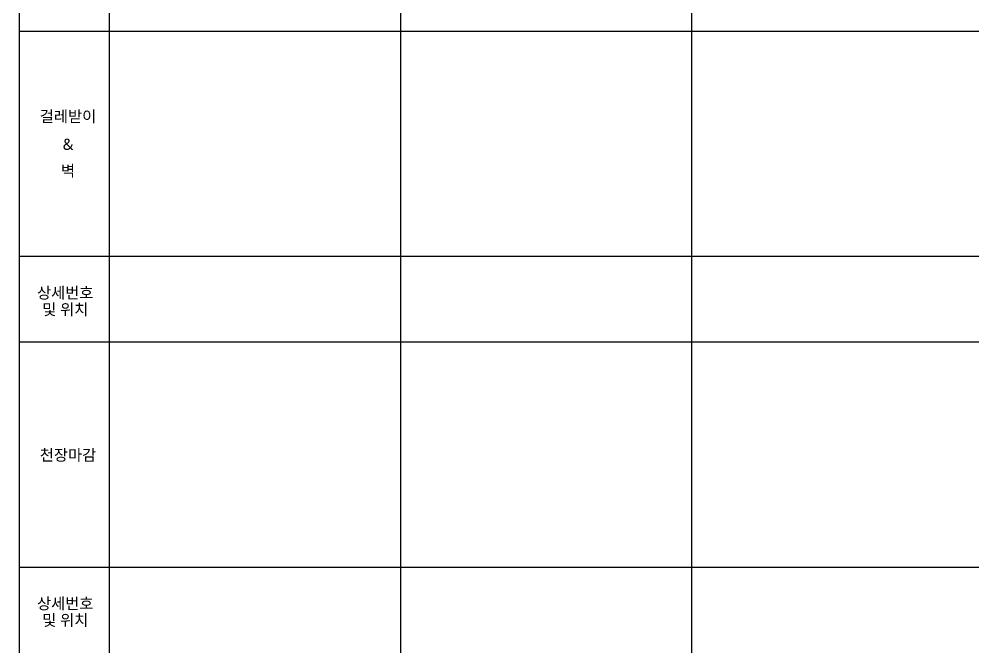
# Model space of a CAD drawing. Header units: millimetres. Extents: x 233 to 16681, y 105 to 2867.
# Drawn here: x 12847 to 14966, y 105 to 1513 of the extents above; entities that cross this region are included whole.
import ezdxf
from ezdxf.enums import TextEntityAlignment as Align

# ---------------------------------------------------------------- set-up
doc = ezdxf.new("R2010")
doc.units = ezdxf.units.MM
doc.header["$LTSCALE"] = 5
for name, color, linetype in [('A-TABL-ENDL', 2, 'Continuous'), ('A-TABL-SUBL', 4, 'Continuous'), ('TEXT', 3, 'Continuous')]:
    doc.layers.add(name, color=color, linetype=linetype)
doc.styles.add('S1', font='malgun.ttf')

msp = doc.modelspace()

# ---------------------------------------------------------------- linework, layer by layer
at = {"layer": 'A-TABL-ENDL'}
for p, q in [((12847.5, 2865), (12847.5, 105)), ((13047.5, 2865), (13047.5, 105)), ((13694.5, 2865), (13694.5, 105)), ((14341.5, 2865), (14341.5, 105)), ((16282.5, 1485), (12847.5, 1485)), ((16282.5, 795), (12847.5, 795))]:
    msp.add_line(p, q, dxfattribs=at)
at = {"layer": 'A-TABL-SUBL'}
for p, q in [((16282.5, 985), (12847.5, 985)), ((16282.5, 295), (12847.5, 295))]:
    msp.add_line(p, q, dxfattribs=at)

# ---------------------------------------------------------------- texts
at = {"layer": 'TEXT', "color": 3, "style": 'S1'}
for s, p in [('걸레받이', (12956.2, 1296.5)), ('&', (12956.2, 1234.5)), ('벽', (12956.2, 1175.6)), ('상세번호', (12950, 904.6)), ('및 위치', (12950, 867.7)), ('천장마감', (12956.2, 544.5)), ('상세번호', (12950, 214.6)), ('및 위치', (12950, 177.7))]:
    msp.add_text(s, height=25, dxfattribs=at).set_placement(p, align=Align.MIDDLE_CENTER)

doc.saveas('drawing.dxf')
